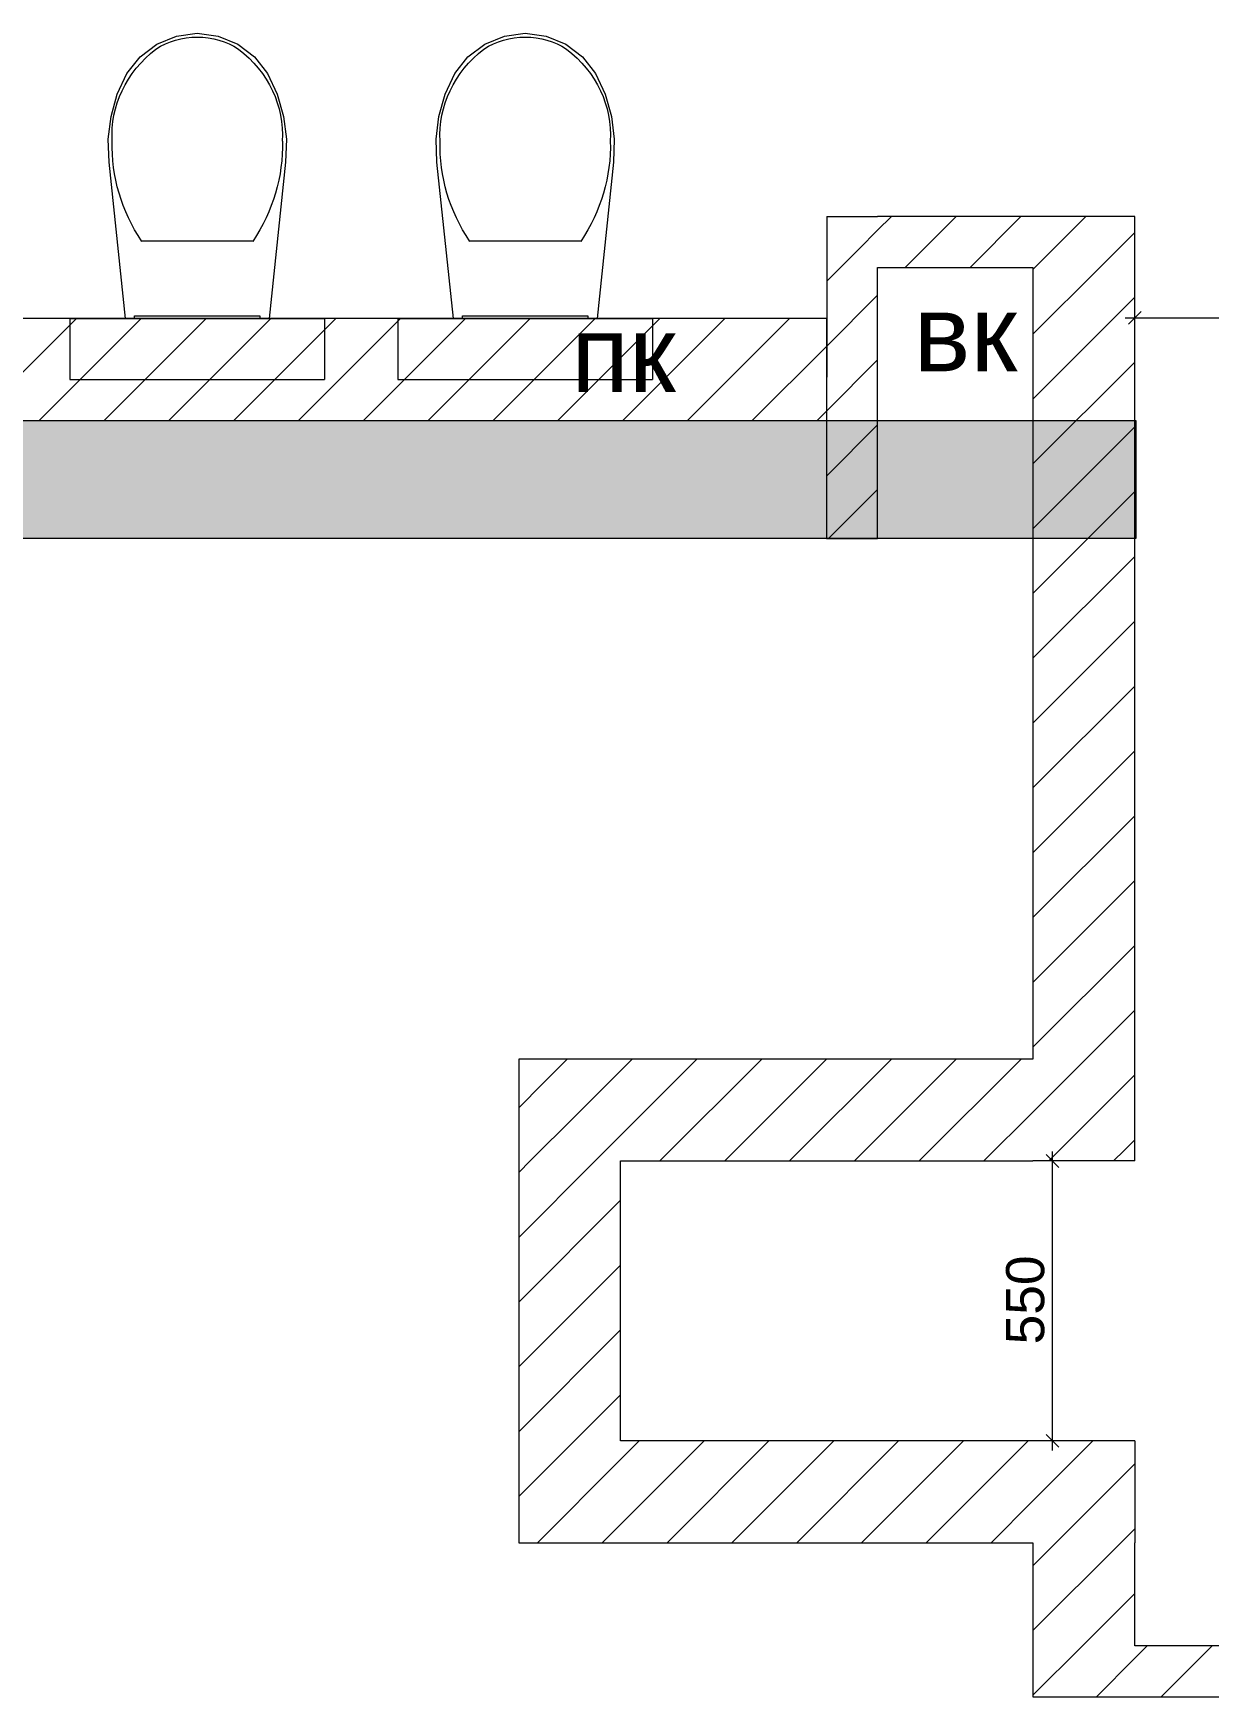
# Model space of a CAD drawing. Header units: millimetres. Extents: x 2336463 to 2579121, y 595385 to 778077.
# Drawn here: x 2428337 to 2430645, y 595385 to 598652 of the extents above; entities that cross this region are included whole.
import ezdxf

# ---------------------------------------------------------------- set-up
doc = ezdxf.new("R2010")
doc.units = ezdxf.units.MM
doc.header["$MEASUREMENT"] = 0
for name, color, linetype in [('+возводимые стены', 7, 'Continuous'), ('1 Планировка размеры', 7, 'Continuous'), ('сит план', 7, 'Continuous')]:
    doc.layers.add(name, color=color, linetype=linetype)
for name, color, linetype, lineweight in [('+возводимые стены_Ном._пера__1', 7, 'Continuous', 13), ('+возводимые стены_Ном._пера__101', 252, 'Continuous', 5), ('1 Планировка_Ном._пера__1', 7, 'Continuous', 13), ('Интерьер - Мебель_Ном._пера__1', 7, 'Continuous', 13), ('сит план_Ном._пера__1', 7, 'Continuous', 13)]:
    doc.layers.add(name, color=color, linetype=linetype, lineweight=lineweight)
for name, color, linetype, lineweight, true_color in [('+возводимые стены_Ном._пера__169', 7, 'Continuous', 5, 0x68b353), ('+возводимые стены_Ном._пера__242', 7, 'Continuous', 13, 0x1b55b5), ('1 Планировка размеры_Ном._пера__242', 7, 'Continuous', 13, 0x1b55b5), ('сит план_Ном._пера__87', 7, 'Continuous', 20, 0x6a6a6a)]:
    doc.layers.add(name, color=color, linetype=linetype, lineweight=lineweight, true_color=true_color)
doc.styles.add('СГЕНЕРИР_СТИЛЬ_1', font='arial.ttf')
doc.dimstyles.new('СГЕНЕРИР_СТИЛЬ__1', dxfattribs={"dimtxt": 75, "dimasz": 23.75, "dimexe": 0.18, "dimexo": 300, "dimgap": 0, "dimtad": 1, "dimtih": 1, "dimtoh": 1, "dimdec": 0, "dimzin": 0, "dimdsep": 46, "dimtxsty": 'СГЕНЕРИР_СТИЛЬ_1', "dimblk": 'ARROWHEAD_6', "dimblk1": 'ARROWHEAD_6', "dimblk2": 'ARROWHEAD_6', "dimcen": 0.09, "dimclrd": 256, "dimclre": 256, "dimclrt": 256, "dimazin": 0, "dimtfac": 1, "dimtdec": 4, "dimtmove": 0, "dimatfit": 3, "dimfxl": 0, "dimtolj": 1, "dimtzin": 0, "dimarcsym": 0})
doc.dimstyles.new('СГЕНЕРИР_СТИЛЬ__2', dxfattribs={"dimtxt": 75, "dimasz": 23.75, "dimexe": 0.18, "dimexo": 300, "dimgap": 0, "dimtad": 1, "dimdec": 0, "dimzin": 0, "dimdsep": 46, "dimtxsty": 'СГЕНЕРИР_СТИЛЬ_1', "dimblk": 'ARROWHEAD_6', "dimblk1": 'ARROWHEAD_6', "dimblk2": 'ARROWHEAD_6', "dimcen": 0.09, "dimclrd": 256, "dimclre": 256, "dimclrt": 256, "dimazin": 0, "dimtfac": 1, "dimtdec": 4, "dimtmove": 0, "dimatfit": 3, "dimfxl": 0, "dimtolj": 1, "dimtzin": 0, "dimarcsym": 0})
pattern_1 = [(45, (2086872.015, 585813.69), (-63.639609, 63.639609), [])]

# ---------------------------------------------------------------- blocks, each defined once
blk = doc.blocks.new('Стена_535', base_point=(2429894.6, 597659.6))
at = {"layer": 'сит план_Ном._пера__87', "linetype": 'Continuous', "lineweight": 20, "true_color": 0x6a6a6a}
h = blk.add_hatch(dxfattribs=at)
h.set_pattern_fill('Блоки_Бетонные_Эффективные', color=251, style=0, pattern_type=2)
h.set_pattern_definition(pattern_1)
h.paths.add_polyline_path([(2429994.7, 598291.9), (2429894.7, 598291.9), (2429994.7, 598191.9)])
h = blk.add_hatch(dxfattribs=at)
h.set_pattern_fill('Блоки_Бетонные_Эффективные', color=251, style=0, pattern_type=2)
h.set_pattern_definition(pattern_1)
h.paths.add_polyline_path([(2429994.7, 598191.9), (2429894.7, 598291.9), (2429894.7, 598191.9)])
h = blk.add_hatch(dxfattribs=at)
h.set_pattern_fill('Блоки_Бетонные_Эффективные', color=251, style=0, pattern_type=2)
h.set_pattern_definition(pattern_1)
h.paths.add_polyline_path([(2429894.6, 597659.6), (2429994.6, 597659.5), (2429994.7, 598191.9), (2429894.7, 598191.9)])
at = {"layer": 'сит план_Ном._пера__1', "color": 7, "linetype": 'Continuous', "lineweight": 13, "flags": 128}
for points in [[(2429894.7, 598291.9), (2429894.6, 597659.6)], [(2429894.7, 598291.9), (2429994.7, 598291.9)], [(2429994.6, 597659.5), (2429994.7, 598191.9)], [(2429894.6, 597659.6), (2429994.6, 597659.5)]]:
    blk.add_lwpolyline(points, dxfattribs=at)
blk = doc.blocks.new('Стена_536', base_point=(2429894.7, 598291.9))
at = {"layer": 'сит план_Ном._пера__87', "linetype": 'Continuous', "lineweight": 20, "true_color": 0x6a6a6a}
h = blk.add_hatch(dxfattribs=at)
h.set_pattern_fill('Блоки_Бетонные_Эффективные', color=251, style=0, pattern_type=2)
h.set_pattern_definition(pattern_1)
h.paths.add_polyline_path([(2429994.7, 598191.9), (2430299.7, 598191.9), (2430299.7, 598291.9), (2429994.7, 598291.9)])
at = {"layer": 'сит план_Ном._пера__1', "color": 7, "linetype": 'Continuous', "lineweight": 13, "flags": 128}
for points in [[(2430299.7, 598291.9), (2429994.7, 598291.9)], [(2429994.7, 598191.9), (2430299.7, 598191.9)]]:
    blk.add_lwpolyline(points, dxfattribs=at)
blk = doc.blocks.new('Стена_545', base_point=(2430299.7, 598291.9))
at = {"layer": 'сит план_Ном._пера__87', "linetype": 'Continuous', "lineweight": 20, "true_color": 0x6a6a6a}
h = blk.add_hatch(dxfattribs=at)
h.set_pattern_fill('Блоки_Бетонные_Эффективные', color=251, style=0, pattern_type=2)
h.set_pattern_definition(pattern_1)
h.paths.add_polyline_path([(2430299.7, 598191.9), (2430499.7, 598291.9), (2430299.7, 598291.9)])
h = blk.add_hatch(dxfattribs=at)
h.set_pattern_fill('Блоки_Бетонные_Эффективные', color=251, style=0, pattern_type=2)
h.set_pattern_definition(pattern_1)
h.paths.add_polyline_path([(2430299.7, 598191.9), (2430499.7, 598191.9), (2430499.7, 598291.9)])
h = blk.add_hatch(dxfattribs=at)
h.set_pattern_fill('Блоки_Бетонные_Эффективные', color=251, style=0, pattern_type=2)
h.set_pattern_definition(pattern_1)
h.paths.add_polyline_path([(2430299.7, 598191.9), (2430299.7, 596637.3), (2430499.7, 596637.3), (2430499.7, 598191.9)])
h = blk.add_hatch(dxfattribs=at)
h.set_pattern_fill('Блоки_Бетонные_Эффективные', color=251, style=0, pattern_type=2)
h.set_pattern_definition(pattern_1)
h.paths.add_polyline_path([(2430299.7, 596437.3), (2430499.7, 596437.3), (2430299.7, 596637.3)])
h = blk.add_hatch(dxfattribs=at)
h.set_pattern_fill('Блоки_Бетонные_Эффективные', color=251, style=0, pattern_type=2)
h.set_pattern_definition(pattern_1)
h.paths.add_polyline_path([(2430299.7, 596637.3), (2430499.7, 596437.3), (2430499.7, 596637.3)])
at = {"layer": 'сит план_Ном._пера__1', "color": 7, "linetype": 'Continuous', "lineweight": 13, "flags": 128}
for points in [[(2430499.7, 598291.9), (2430299.7, 598291.9)], [(2430499.7, 596437.3), (2430499.7, 598291.9)], [(2430299.7, 598191.9), (2430299.7, 596637.3)], [(2430499.7, 596437.3), (2430299.7, 596437.3)]]:
    blk.add_lwpolyline(points, dxfattribs=at)
blk = doc.blocks.new('Стена_546', base_point=(2430299.7, 596637.3))
at = {"layer": 'сит план_Ном._пера__87', "linetype": 'Continuous', "lineweight": 20, "true_color": 0x6a6a6a}
h = blk.add_hatch(dxfattribs=at)
h.set_pattern_fill('Блоки_Бетонные_Эффективные', color=251, style=0, pattern_type=2)
h.set_pattern_definition(pattern_1)
h.paths.add_polyline_path([(2429289.9, 596437.3), (2429489.9, 596437.3), (2429289.9, 596637.3)])
h = blk.add_hatch(dxfattribs=at)
h.set_pattern_fill('Блоки_Бетонные_Эффективные', color=251, style=0, pattern_type=2)
h.set_pattern_definition(pattern_1)
h.paths.add_polyline_path([(2429289.9, 596637.3), (2429489.9, 596437.3), (2429489.9, 596637.3)])
h = blk.add_hatch(dxfattribs=at)
h.set_pattern_fill('Блоки_Бетонные_Эффективные', color=251, style=0, pattern_type=2)
h.set_pattern_definition(pattern_1)
h.paths.add_polyline_path([(2430299.7, 596637.3), (2429489.9, 596637.3), (2429489.9, 596437.3), (2430299.7, 596437.3)])
at = {"layer": 'сит план_Ном._пера__1', "color": 7, "linetype": 'Continuous', "lineweight": 13, "flags": 128}
for points in [[(2429289.9, 596637.3), (2429289.9, 596437.3)], [(2430299.7, 596637.3), (2429289.9, 596637.3)], [(2429489.9, 596437.3), (2430299.7, 596437.3)]]:
    blk.add_lwpolyline(points, dxfattribs=at)
blk = doc.blocks.new('Стена_547', base_point=(2429289.9, 596637.3))
at = {"layer": 'сит план_Ном._пера__87', "linetype": 'Continuous', "lineweight": 20, "true_color": 0x6a6a6a}
h = blk.add_hatch(dxfattribs=at)
h.set_pattern_fill('Блоки_Бетонные_Эффективные', color=251, style=0, pattern_type=2)
h.set_pattern_definition(pattern_1)
h.paths.add_polyline_path([(2429289.9, 596437.3), (2429289.9, 595887.7), (2429489.9, 595887.7), (2429489.9, 596437.3)])
h = blk.add_hatch(dxfattribs=at)
h.set_pattern_fill('Блоки_Бетонные_Эффективные', color=251, style=0, pattern_type=2)
h.set_pattern_definition(pattern_1)
h.paths.add_polyline_path([(2429489.9, 595887.7), (2429289.9, 595687.7), (2429489.9, 595687.7)])
h = blk.add_hatch(dxfattribs=at)
h.set_pattern_fill('Блоки_Бетонные_Эффективные', color=251, style=0, pattern_type=2)
h.set_pattern_definition(pattern_1)
h.paths.add_polyline_path([(2429489.9, 595887.7), (2429289.9, 595887.7), (2429289.9, 595687.7)])
at = {"layer": 'сит план_Ном._пера__1', "color": 7, "linetype": 'Continuous', "lineweight": 13, "flags": 128}
for points in [[(2429289.9, 596437.3), (2429289.9, 595687.7)], [(2429489.9, 595887.7), (2429489.9, 596437.3)], [(2429289.9, 595687.7), (2429489.9, 595687.7)]]:
    blk.add_lwpolyline(points, dxfattribs=at)
blk = doc.blocks.new('Стена_548', base_point=(2429289.9, 595687.7))
at = {"layer": 'сит план_Ном._пера__87', "linetype": 'Continuous', "lineweight": 20, "true_color": 0x6a6a6a}
h = blk.add_hatch(dxfattribs=at)
h.set_pattern_fill('Блоки_Бетонные_Эффективные', color=251, style=0, pattern_type=2)
h.set_pattern_definition(pattern_1)
h.paths.add_polyline_path([(2429489.9, 595687.7), (2430299.7, 595687.7), (2430299.7, 595887.7), (2429489.9, 595887.7)])
h = blk.add_hatch(dxfattribs=at)
h.set_pattern_fill('Блоки_Бетонные_Эффективные', color=251, style=0, pattern_type=2)
h.set_pattern_definition(pattern_1)
h.paths.add_polyline_path([(2430299.7, 595687.7), (2430499.7, 595687.7), (2430499.7, 595887.7)])
h = blk.add_hatch(dxfattribs=at)
h.set_pattern_fill('Блоки_Бетонные_Эффективные', color=251, style=0, pattern_type=2)
h.set_pattern_definition(pattern_1)
h.paths.add_polyline_path([(2430299.7, 595687.7), (2430499.7, 595887.7), (2430299.7, 595887.7)])
at = {"layer": 'сит план_Ном._пера__1', "color": 7, "linetype": 'Continuous', "lineweight": 13, "flags": 128}
for points in [[(2430499.7, 595887.7), (2429489.9, 595887.7)], [(2430499.7, 595887.7), (2430499.7, 595687.7)], [(2429489.9, 595687.7), (2430299.7, 595687.7)]]:
    blk.add_lwpolyline(points, dxfattribs=at)
blk = doc.blocks.new('Стена_558', base_point=(2432270.5, 595385.2))
at = {"layer": '+возводимые стены_Ном._пера__169', "linetype": 'Continuous', "lineweight": 5, "true_color": 0x68b353}
h = blk.add_hatch(dxfattribs=at)
h.set_pattern_fill('Блоки_Бетонные_Эффективные', color=85, style=0, pattern_type=2)
h.set_pattern_definition(pattern_1)
h.paths.add_polyline_path([(2430499.7, 595385.2), (2432270.5, 595385.2), (2432270.5, 595485.2), (2430499.7, 595485.2)])
at = {"layer": '+возводимые стены_Ном._пера__101', "color": 252, "linetype": 'Continuous', "lineweight": 5, "flags": 128}
for points in [[(2432270.5, 595485.2), (2430499.7, 595485.2)], [(2432270.5, 595485.2), (2432270.5, 595385.2)], [(2430499.7, 595385.2), (2432270.5, 595385.2)]]:
    blk.add_lwpolyline(points, dxfattribs=at)
blk = doc.blocks.new('Стена_561', base_point=(2430299.7, 595687.7))
at = {"layer": 'сит план_Ном._пера__87', "linetype": 'Continuous', "lineweight": 20, "true_color": 0x6a6a6a}
h = blk.add_hatch(dxfattribs=at)
h.set_pattern_fill('Блоки_Бетонные_Эффективные', color=251, style=0, pattern_type=2)
h.set_pattern_definition(pattern_1)
h.paths.add_polyline_path([(2430299.7, 595687.7), (2430299.7, 595485.2), (2430499.7, 595485.2), (2430499.7, 595687.7)])
h = blk.add_hatch(dxfattribs=at)
h.set_pattern_fill('Блоки_Бетонные_Эффективные', color=251, style=0, pattern_type=2)
h.set_pattern_definition(pattern_1)
h.paths.add_polyline_path([(2430499.7, 595485.2), (2430299.7, 595385.2), (2430499.7, 595385.2)])
h = blk.add_hatch(dxfattribs=at)
h.set_pattern_fill('Блоки_Бетонные_Эффективные', color=251, style=0, pattern_type=2)
h.set_pattern_definition(pattern_1)
h.paths.add_polyline_path([(2430499.7, 595485.2), (2430299.7, 595485.2), (2430299.7, 595385.2)])
at = {"layer": '+возводимые стены_Ном._пера__1', "color": 7, "linetype": 'Continuous', "lineweight": 13, "flags": 128}
blk.add_lwpolyline([(2430299.7, 595385.2), (2430499.7, 595385.2)], dxfattribs=at)
at = {"layer": 'сит план_Ном._пера__1', "color": 7, "linetype": 'Continuous', "lineweight": 13, "flags": 128}
for points in [[(2430299.7, 595687.7), (2430299.7, 595385.2)], [(2430499.7, 595485.2), (2430499.7, 595687.7)]]:
    blk.add_lwpolyline(points, dxfattribs=at)
blk = doc.blocks.new('Унитаз 25')
at = {"layer": 'Интерьер - Мебель_Ном._пера__1', "color": 7, "linetype": 'Continuous', "lineweight": 13}
for p, q in [((-250, 120), (250, 120)), ((-250, 0), (-250, 120)), ((250, 0), (250, 120)), ((-250, 0), (250, 0)), ((0, -151.4), (-108.9, -151.4)), ((108.9, -151.4), (0, -151.4))]:
    blk.add_line(p, q, dxfattribs=at)
at = {"layer": 'Интерьер - Мебель_Ном._пера__1', "color": 7, "linetype": 'Continuous', "lineweight": 13, "flags": 128}
for points in [[(-169.4, -396.7), (-157, -440.3), (-138, -481.3), (-112.4, -513.9), (-79.4, -538.8), (-41, -554.6), (0, -560), (41, -554.6), (79.4, -538.8), (112.4, -513.9), (138, -481.3), (157, -440.3), (169.4, -396.7), (174.9, -351.8), (173.3, -306.6), (141, 0), (-141, 0), (-173.3, -306.6), (-174.9, -351.8)], [(123, 0), (-123, 0), (-123, -5), (123, -5)]]:
    blk.add_lwpolyline(points, close=True, dxfattribs=at)
at = {"layer": 'Интерьер - Мебель_Ном._пера__1', "color": 7, "linetype": 'Continuous', "lineweight": 13}
for centre, major_axis, start_param, end_param in [((258.1, -339.4), (425.3, 0), 2.612188, 3.165208), ((-258.1, -339.4), (425.3, 0), 6.259567, 6.812588), ((89.5, -360.8), (256.9, 0), 3.085861, 3.98645), ((-89.5, -360.8), (256.9, 0), 5.438324, 6.338913), ((0.8, -431.2), (138.5, 0), 4.079884, 4.706528), ((-0.8, -431.2), (138.5, 0), 4.71825, 5.344894)]:
    blk.add_ellipse(centre, major_axis=major_axis, ratio=0.875546, start_param=start_param, end_param=end_param, dxfattribs=at)
blk = doc.blocks.new('*D3242', base_point=(2086872, 585813.7))
at = {"layer": '1 Планировка размеры_Ном._пера__242', "color": 152, "linetype": 'Continuous', "lineweight": 13, "true_color": 0x1b55b5}
for p, q in [((2430361.3, 596437.3), (2430314.4, 596437.3)), ((2430350.4, 596424.8), (2430325.4, 596449.8)), ((2430337.9, 596437.3), (2430337.9, 596456)), ((2430337.9, 595887.7), (2430337.9, 596437.3)), ((2430361.3, 595887.7), (2430314.4, 595887.7)), ((2430325.4, 595900.2), (2430350.4, 595875.2)), ((2430337.9, 595869), (2430337.9, 595887.7))]:
    blk.add_line(p, q, dxfattribs=at)
at = {"layer": '1 Планировка размеры_Ном._пера__242', "color": 152, "lineweight": 13, "true_color": 0x1b55b5, "insert": (2430322.9, 596077.1), "char_height": 75, "attachment_point": 7, "rotation": 90, "style": 'СГЕНЕРИР_СТИЛЬ_1'}
blk.add_mtext('\\A1;{\\pql;\\fArial|b0|i0|c204|p38;550}', dxfattribs=at)
blk = doc.blocks.new('ARROWHEAD_6')
at = {"color": 0, "linetype": 'Continuous', "lineweight": 0}
for p, q in [((0, 0), (-1, 0)), ((-0.5, -0.5), (0.5, 0.5))]:
    blk.add_line(p, q, dxfattribs=at)
blk = doc.blocks.new('*D3248', base_point=(2086872, 585813.7))
at = {"layer": '1 Планировка размеры_Ном._пера__242', "color": 152, "linetype": 'Continuous', "lineweight": 13, "true_color": 0x1b55b5}
for p, q in [((2431925.1, 598069.5), (2431925.1, 598165.2)), ((2430481, 598092.9), (2430499.7, 598092.9)), ((2430512.2, 598105.4), (2430487.2, 598080.4)), ((2430499.7, 598069.5), (2430499.7, 598116.4)), ((2430499.7, 598092.9), (2431925.1, 598092.9)), ((2431937.6, 598105.4), (2431912.6, 598080.4))]:
    blk.add_line(p, q, dxfattribs=at)
at = {"layer": '1 Планировка размеры_Ном._пера__242', "color": 152, "lineweight": 13, "true_color": 0x1b55b5, "insert": (2431084.2, 598107.9), "char_height": 75, "attachment_point": 7, "style": 'СГЕНЕРИР_СТИЛЬ_1'}
blk.add_mtext('\\A1;{\\pql;\\fArial|b0|i0|c204|p38;1\xa0425}', dxfattribs=at)

msp = doc.modelspace()

# ---------------------------------------------------------------- hatches: boundary and pattern name
at = {"layer": '+возводимые стены_Ном._пера__242', "linetype": 'Continuous', "lineweight": 13, "true_color": 0x1b55b5}
h = msp.add_hatch(dxfattribs=at)
h.set_pattern_fill('Блоки_Бетонные_Эффективные', color=152, style=0, pattern_type=2)
h.set_pattern_definition(pattern_1)
h.paths.add_polyline_path([(2429894.7, 598091.9), (2424899.6, 598091.9), (2424899.6, 597891.6), (2429894.7, 597891.6)])
at = {"layer": 'сит план_Ном._пера__1', "linetype": 'Continuous', "lineweight": 13}
h = msp.add_hatch(dxfattribs=at)
h.set_pattern_fill('AR_CONC', style=0, pattern_type=2)
h.set_pattern_definition([(50, (2086872.01, 585813.69), (-182.18467, 15.939086), [19.05, -209.55]), (355, (2086872.01, 585813.69), (-35.24342, 191.05685), [15.24, -167.64058]), (100.451445, (2086887.2, 585812.36), (146.94125, 175.11775), [16.19001, -178.09024]), (46.1842, (2086872.01, 585864.49), (-271.07904, 42.04233), [28.575, -314.325]), (96.63556, (2086894.6, 585860.98), (237.40413, 247.42612), [24.28502, -267.1356]), (351.18415, (2086872.01, 585864.49), (237.40413, 247.42612), [22.85997, -251.45973]), (21, (2086897.41, 585851.79), (-151.61439, 102.2652), [19.05, -209.55]), (326, (2086897.41, 585851.79), (61.80203, 184.18797), [15.24, -167.64]), (71.451445, (2086910.05, 585843.26), (213.41642, 81.92277), [16.19001, -178.08994]), (37.5, (2086872.015, 585813.686), (3.088603, 84.555039), [0, -165.608, 0, -170.18, 0, -168.275]), (7.5, (2086872.015, 585813.69), (66.819663, 100.180575), [0, -97.028, 0, -161.798, 0, -64.135]), (327.5, (2086815.37, 585813.686), (-135.590595, 5.728744), [0, -63.5, 0, -198.12, 0, -262.89]), (317.5, (2086789.97, 585813.69), (148.12918, 25.42649), [0, -82.55, 0, -131.572, 0, -186.69])])
h.paths.add_polyline_path([(2424899.6, 597891.6), (2430501.6, 597891.6), (2430501.6, 597659.6), (2424899.6, 597659.6)])

# ---------------------------------------------------------------- linework, layer by layer
at = {"layer": '+возводимые стены_Ном._пера__1', "color": 7, "linetype": 'Continuous', "lineweight": 13, "flags": 128}
msp.add_lwpolyline([(2429894.7, 598091.9), (2424899.6, 598091.9), (2424899.6, 597891.6), (2429894.7, 597891.6)], close=True, dxfattribs=at)
at = {"layer": '1 Планировка_Ном._пера__1', "color": 7, "linetype": 'Continuous', "lineweight": 13}
for p, q in [((2429014.3, 597891.6), (2429314.3, 597891.6)), ((2429314.3, 597891.6), (2429614.3, 597891.6))]:
    msp.add_line(p, q, dxfattribs=at)
at = {"layer": 'сит план_Ном._пера__1', "color": 7, "linetype": 'Continuous', "lineweight": 13, "flags": 128}
msp.add_lwpolyline([(2424899.6, 597891.6), (2430501.6, 597891.6), (2430501.6, 597659.6), (2424899.6, 597659.6)], close=True, dxfattribs=at)

# ---------------------------------------------------------------- block references
at = {"layer": '+возводимые стены', "color": 252, "lineweight": 5}
msp.add_blockref('Стена_558', (2432270.5, 595385.2), dxfattribs=at)
at = {"layer": 'Интерьер - Мебель_Ном._пера__1', "color": 7, "linetype": 'Continuous', "lineweight": 13, "xscale": -1, "zscale": 1000, "rotation": 180}
for p in [(2428658.7, 598091.9), (2429302.7, 598091.9)]:
    msp.add_blockref('Унитаз 25', p, dxfattribs=at)
at = {"layer": 'сит план', "color": 7, "lineweight": 13}
for name, p in [('Стена_535', (2429894.6, 597659.6)), ('Стена_536', (2429894.7, 598291.9)), ('Стена_545', (2430299.7, 598291.9)), ('Стена_546', (2430299.7, 596637.3)), ('Стена_547', (2429289.9, 596637.3)), ('Стена_548', (2429289.9, 595687.7)), ('Стена_561', (2430299.7, 595687.7))]:
    msp.add_blockref(name, p, dxfattribs=at)

# ---------------------------------------------------------------- texts
at = {"layer": 'сит план_Ном._пера__1', "color": 7, "linetype": 'Continuous', "lineweight": 13, "char_height": 150, "attachment_point": 1, "style": 'СГЕНЕРИР_СТИЛЬ_1'}
for s, insert in [('\\A1;{\\pql;\\fArial|b0|i0|c204|p38;в\\fArial|b0|i0|c204|p38;к}', (2430065.5, 598138.2)), ('\\A1;{\\pql;\\fArial|b0|i0|c204|p38;пк}', (2429392.9, 598097.3))]:
    msp.add_mtext(s, dxfattribs=dict(at, insert=insert))

# ---------------------------------------------------------------- dimensions: what is measured, and where the dimension line sits
at = {"layer": '1 Планировка размеры', "color": 152, "linetype": 'Continuous', "lineweight": 13, "true_color": 0x1b55b5}
dim = msp.add_linear_dim(base=(2431925.1, 598092.9), p1=(2430499.7, 598291.9), p2=(2431925.1, 598465.2), dimstyle='СГЕНЕРИР_СТИЛЬ__1', dxfattribs=at)
dim.commit()
dim.dimension.update_dxf_attribs({"geometry": '*D3248', "text_midpoint": (2431213, 598145.4), "dimtype": 160})
dim = msp.add_linear_dim(base=(2430337.9, 596437.3), p1=(2430499.7, 595887.7), p2=(2430499.7, 596437.3), angle=90, dimstyle='СГЕНЕРИР_СТИЛЬ__2', dxfattribs=at)
dim.commit()
dim.dimension.update_dxf_attribs({"geometry": '*D3242', "text_midpoint": (2430285.4, 596162.9), "dimtype": 160, "text_rotation": 90})

doc.saveas('drawing.dxf')
